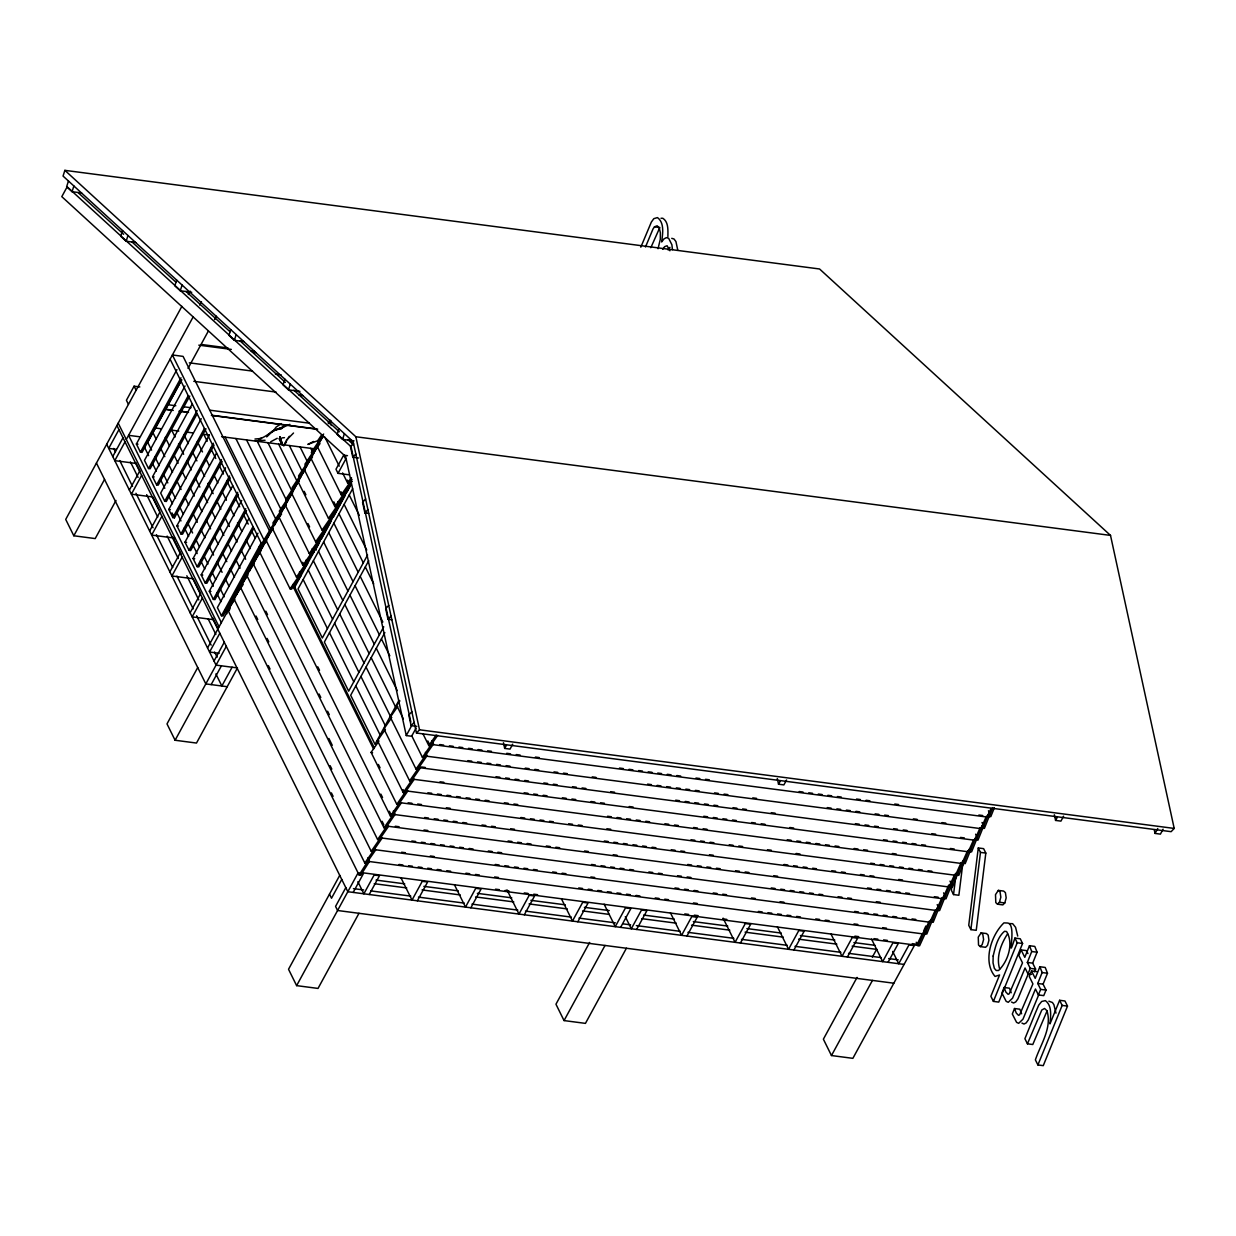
<?xml version="1.0" encoding="UTF-8"?>
<svg xmlns="http://www.w3.org/2000/svg" width="1236" height="1236" viewBox="0 0 1236 1236"><rect width="100%" height="100%" fill="white"/><g stroke="black" fill="none" stroke-linecap="round" stroke-linejoin="round"><path stroke-width="1.5" d="M667.888 236.632C667.919 230.545 668.722 221.986 662.82 218.278L660.997 218.262M951.844 886.475L951.38 890.244L953.528 894.57L958.873 895.266L962.844 863.253M978.279 847.958L968.746 925.3L970.878 929.627L976.239 930.322L985.818 853.087L983.624 848.653L978.279 847.958L980.472 852.392L970.878 929.627M953.528 894.57L955.629 877.622M64.875 170.352L63.051 176.068L353.156 441.685L416.47 733.025L1171.141 831.673L1174.2 828.429L1110.515 535.404L819.561 268.984L64.875 170.352L355.844 436.756L1110.515 535.404M68.459 181.012L66.636 186.729L72.043 191.688L81.607 192.94M72.043 191.688L73.882 185.972M122.565 230.56L120.742 236.277L126.149 241.221L135.713 242.472M126.149 241.221L127.988 235.504M176.671 280.093L174.848 285.81L180.255 290.769L191.719 292.268M180.255 290.769L182.078 285.053M230.777 329.641L228.954 335.358L234.361 340.302L243.909 341.553M234.361 340.302L236.184 334.585M284.883 379.174L283.059 384.89L288.467 389.85L299.931 391.349M288.467 389.85L290.29 384.133M338.988 428.722L337.165 434.423L342.573 439.383L354.037 440.881M342.573 439.383L344.396 433.666M658.046 248.714L660.302 239.243L660.364 232.739L659.236 227.872L657.166 225.802L654.493 226.806L652.979 229.031L645.486 246.999M997.529 904.196L999.445 902.265L1000.836 897.166L1000.063 891.944L998.333 890.383L995.505 894.632L995.799 902.62L997.529 904.196L1002.875 904.891L1004.791 902.96L1006.181 897.877L1005.409 892.639L1003.678 891.079L998.333 890.383M1011.218 992.755L1009.441 988.182L1004.095 987.487L1001.902 993.018L1006.181 1001.361L1008.252 1002.303L1012.578 998.147L1025.046 967.989L1027.981 973.906L1031.55 974.37M1021.616 1013.767L1019.855 1009.209L1014.509 1008.514L1012.315 1014.03L1016.595 1022.373L1018.665 1023.315L1022.975 1019.175L1035.459 989.001L1038.394 994.934L1043.74 995.629L1046.027 990.098L1043.091 984.165L1047.495 973.242L1045.223 967.448L1039.878 966.737L1035.212 978.356L1031.535 970.94L1036.88 971.635M992.678 807.695L984.412 828.367L982.713 828.336M994.362 807.726L990.808 816.625L989.124 816.594M1014.91 938.078C1005.316 967.201 1018.093 923.477 1007.325 922.998L1003.926 922.89C991.102 935.158 982.481 961.762 995.057 976.44L999.569 974.988L990.87 996.293L993.404 1001.392L998.75 1002.102L1022.574 943.47L1020.256 938.773L1014.91 938.078L1017.228 942.774L993.404 1001.392M1034.47 971.836L1035.613 969.07L1032.678 963.153L1037.081 952.214L1034.81 946.421L1029.464 945.725L1024.798 957.328L1021.121 949.912L1026.467 950.608L1027.935 953.574M1027.981 973.906L1030.268 968.375L1027.332 962.442L1031.736 951.519L1029.464 945.725M1038.394 994.934L1040.666 989.387L1037.746 983.47L1042.133 972.547L1039.878 966.737M640.82 247.185L651.341 222.094L653.813 218.664L657.475 217.582C664.752 222.944 662.62 234.16 661.662 241.962L663.995 238.888L666.389 237.636L668.645 238.27L671.89 244.743L672.461 249.626M1028.321 973.783L1017.923 998.858L1015.729 1001.933L1013.597 1002.999L1011.527 1002.056M1038.734 994.795L1028.337 1019.87L1026.143 1022.96L1024.011 1024.026L1021.94 1023.084M650.831 247.694L659.839 227.501L654.493 226.806M1027.44 1043.817L1041.793 1010.013L1044.559 1008.468L1046.954 1010.739C1052.3 1027.873 1040.604 1044.312 1035.382 1059.87L1037.916 1064.953L1043.261 1065.648L1067.502 1006.104L1064.968 1000.99L1059.623 1000.295L1049.982 1023.887C1050.6 1016.363 1052.377 1005.826 1045.378 1000.619L1041.67 1001.484L1038.703 1005.177L1035.335 1013.087L1024.907 1038.703L1027.44 1043.817L1032.786 1044.513L1047.155 1010.708M1037.916 1064.953L1062.157 1005.409L1059.623 1000.295M1021.121 949.912L1018.835 955.459L1022.512 962.875L1009.225 993.806L1008.097 994.316L1005.857 992.044L1004.095 987.487M1031.535 970.94L1029.248 976.471L1032.925 983.887L1019.638 1014.833L1018.495 1015.328L1016.27 1013.072L1014.509 1008.514M923.555 931.202L925.841 926.042M369.147 861.507L923.477 933.968L928.839 921.948M375.543 849.765L929.874 922.226L935.25 910.206M941.647 898.464L936.285 910.484L381.939 838.023M388.351 826.297L942.682 898.742L948.815 885.007M392.832 814.308L949.078 887L954.439 874.98M399.228 802.566L955.474 875.273L960.851 863.238M407.54 791.071L961.886 863.531L967.247 851.511M413.952 779.329L968.282 851.789L973.644 839.769M979.963 828.197L974.586 840.217L420.255 767.757M426.559 756.185L980.905 828.645L986.266 816.625M432.878 744.613L987.209 817.073L991.04 808.483M917.931 945.694L924.42 931.496L926.073 931.604L919.584 945.803L917.931 945.694L916.231 942.249M922.334 933.643L916.726 945.262L361.484 872.616M284.666 443.4L289.363 436.293M139.838 386.945L134.091 386.188L126.412 400.279L128.436 404.373M181.877 306.358L65.709 519.414L73.82 535.775L95.218 538.572L115.999 500.456M188.335 294.523L190.174 291.14M118.95 429.587L108.706 448.374L116.354 449.379M112.754 456.547L122.997 437.776M73.82 535.775L104.535 479.429M125.021 441.855L114.778 460.642L135.805 463.392M126.304 439.506L193.218 316.787M199.629 305.029L201.468 301.661M181.661 379.699L142.032 452.391L140.425 452.175L136.377 444.002L176.933 369.626M140.425 452.175L180.981 377.799M147.702 442.303L181.615 380.101M188.026 368.343L208.189 331.356M214.601 319.583L216.439 316.231M185.029 385.972L144.473 460.364L148.536 468.537L150.128 468.753L189.772 396.061M129.363 490.089L139.606 471.302M141.63 475.396L131.387 494.184L152.414 496.918M148.536 468.537L188.166 395.844M196.941 414.106L158.239 485.099L156.632 484.898L152.584 476.71L192.213 404.033M156.632 484.898L197.188 410.506M201.236 418.695L160.68 493.071L164.728 501.26L166.335 501.461L205.979 428.768M164.728 501.26L204.373 428.568M149.618 530.986L159.861 512.198M161.885 516.293L151.642 535.08L174.585 538.077M214.075 445.13L174.446 517.822L172.839 517.606L168.791 509.433L209.347 435.057M172.839 517.606L213.395 443.23M222.171 461.491L182.542 534.184L180.935 533.967L176.887 525.794L216.516 453.102M180.935 533.967L221.491 459.591M230.282 477.853L190.653 550.545L189.046 550.329L184.983 542.156L225.539 467.764M169.873 571.882L180.116 553.095M182.14 557.189L171.897 575.976L192.924 578.711M189.046 550.329L229.602 475.953M238.378 494.199L198.749 566.891L197.142 566.691L193.094 558.502L232.723 485.81M197.142 566.691L237.698 492.299M246.489 510.561L206.845 583.253L205.238 583.052L201.19 574.864L241.746 500.487M205.238 583.052L245.794 508.66M190.128 612.778L200.371 593.991M202.395 598.085L192.152 616.857L213.179 619.607M253.658 528.606L214.956 599.615L213.349 599.398L209.301 591.225L248.93 518.533M213.349 599.398L252.978 526.706M257.953 533.195L217.397 607.587L221.445 615.76L223.052 615.976L261.769 544.968M221.445 615.76L261.09 543.067M207.555 647.942L247.741 574.246M249.579 570.862L272.615 528.622M274.454 525.238L323.276 435.69M197.714 667.548L166.999 723.894L175.095 740.256L196.493 743.052L237.451 667.919L216.053 665.122L106.682 444.28M219.823 633.249L209.579 652.036L219.127 653.288M214.029 661.028L224.272 642.241M175.095 740.256L226.296 646.335M211.171 684.605L221.414 665.818M347.501 455.667L343.67 455.172L335.991 469.247L338.015 473.342L349.479 474.84M232.105 667.224L221.862 685.995L215.883 673.929M338.015 473.342L345.709 459.251L343.67 455.172M294.353 587.842L351.225 483.554M315.844 549.232L319.521 542.511M321.345 539.143L331.433 520.65M333.272 517.281L345.199 495.404M347.022 492.052L350.7 485.315M352.646 488.745L298.031 588.923L322.333 637.992L367.586 555.01M368.73 560.696L324.357 642.087L348.66 691.156L383.747 626.806M384.859 632.585L350.684 695.25L375.002 744.335L399.012 700.287M416.099 728.035L411.619 736.254L406.273 735.559L411.634 725.702M339.73 875.351L288.529 969.271L296.625 985.633L318.023 988.429L358.981 913.296M341.754 879.445L331.511 898.232L329.487 894.138M345.802 887.618L335.559 906.405L337.598 910.499L893.829 983.207M296.625 985.633L358.069 872.925L363.415 873.62L353.187 892.407M369.224 894.509L379.467 875.721L374.122 875.026L363.878 893.813L357.884 881.716M417.366 900.797L427.61 882.01L422.248 881.314L412.021 900.102L400.897 877.653M512.708 744.18L510.035 749.109L504.674 748.413L506.466 745.138M470.854 907.796L481.082 889.008L475.736 888.313L465.493 907.085L454.385 884.636M524.327 914.779L534.57 895.992L529.224 895.297L518.981 914.084L507.007 889.905M577.815 921.778L588.058 902.991L582.712 902.295L572.469 921.067L561.345 898.618M589.634 942.45L555.953 1004.219L564.049 1020.581L585.447 1023.377L626.405 948.244M564.049 1020.581L605.022 945.447M620.611 927.371L630.854 908.584L625.493 907.888L615.25 926.66L604.141 904.211M636.648 929.457L646.891 910.685L641.546 909.974L631.302 928.761L625.308 916.679M686.922 936.038L697.166 917.251L691.82 916.556L681.577 935.328L670.453 912.879M786.559 779.978L783.871 784.906L778.525 784.211L780.318 780.92M740.41 943.022L750.654 924.234L745.308 923.539L735.065 942.326L723.091 918.147M793.898 950.02L804.142 931.233L798.796 930.538L788.553 949.31L777.429 926.861M847.386 957.004L857.63 938.217L852.268 937.521L842.04 956.309L830.916 933.86M857.058 977.398L823.377 1039.182L831.473 1055.544L852.871 1058.34L914.316 945.633L908.97 944.937L898.726 963.725L892.655 951.442M872.338 957.174L876.602 949.356M831.473 1055.544L872.446 980.411M888.035 962.319L898.278 943.532L892.917 942.836L882.689 961.623L871.565 939.159M1063.609 816.193L1060.921 821.121L1055.575 820.426L1057.367 817.135M1163.091 829.202L1160.403 834.13L1155.057 833.419L1157.746 828.491M233.959 598.873L228.892 607.092L228.336 605.764L236.447 592.616L236.988 593.944M283.801 445.995L286.505 441.731M367.756 857.954L369.471 861.399L360.634 875.304L359.089 874.98L227.903 610.136L234.778 599.336M359.089 874.98L367.926 861.09L369.471 861.399M1007.572 933.813C1001.036 943.995 995.922 956.942 999.692 969.039M305.446 465.586L304.937 464.195L319.212 442.812M313.295 451.681L313.805 453.071L298.54 475.937L299.05 477.328M260.641 547.764L260.132 546.374L273.45 524.28L272.94 522.89L279.846 512.538L279.336 511.148L294.601 488.282L294.091 486.891M273.45 524.28L280.819 513.249M267.038 536.022L275.396 523.508L274.886 522.117M247.849 571.233L247.339 569.858L262.604 546.992L262.078 545.601M242.395 583.686L235.041 594.717L234.531 593.326L249.796 570.46L249.286 569.07M328.096 423.067L330.058 420.101M321.684 434.794L317.745 440.711L318.255 442.102M329.054 423.763L331.032 420.812M323.647 434.021L311.333 452.453L311.843 453.844M279.846 512.538L288.204 500.024L287.694 498.633M341.09 491.851L342.774 495.265L341.275 494.879L316.849 445.563L323.214 436.401M333.859 501.893L336.377 507.007L334.879 506.621L310.452 457.305L320 443.57M312.538 456.826L304.041 469.047L328.482 518.363L329.981 518.734M323.585 530.476L322.071 530.105L297.644 480.773L305.076 470.097M317.173 542.218L315.674 541.847L291.248 492.515L298.679 481.839M310.777 553.96L309.278 553.573L284.852 504.257L292.268 493.581M302.696 562.303L304.38 565.702L302.882 565.315L278.44 515.999L285.871 505.308M281.592 514.006L272.044 527.741L296.47 577.058L297.969 577.444M273.063 528.792L265.647 539.483L290.074 588.799L291.572 589.17L301.12 575.435L299.436 572.036M389.355 811.279L391.92 816.44L390.421 816.054L259.236 551.21L266.667 540.534M385.524 828.182L384.01 827.796L252.839 562.952L260.271 552.276M379.112 839.924L377.613 839.538L246.443 574.694L253.874 564.018M372.716 851.65L371.217 851.28L240.047 586.436L247.463 575.76M243.183 584.443L233.635 598.178L364.821 863.022L366.319 863.392L375.868 849.657L374.369 849.287M347.501 480.124L349.185 483.523L347.671 483.137L351.503 477.652M341.275 494.879L352.059 479.383M334.879 506.621L351.271 483.044M328.482 518.363L345.925 493.272L344.427 492.886M322.071 530.105L339.529 504.999L337.845 501.6M315.674 541.847L333.133 516.741L331.619 516.37M309.278 553.573L326.721 528.483L325.222 528.112M302.882 565.315L320.325 540.225L318.826 539.854M296.47 577.058L313.929 551.967L312.244 548.568M290.074 588.799L307.517 563.709L305.833 560.294M399.877 700.843L396.694 705.432L403.338 718.827M417.521 769.472L416.022 769.101L390.298 717.158L397.729 706.482M411.125 781.214L409.626 780.843L383.902 728.9L391.318 718.224M403.06 789.603L404.713 792.956L403.214 792.585L377.49 740.642L384.921 729.966M398.316 804.698L396.818 804.327L371.094 752.384L378.525 741.693M427.826 740.967L430.329 746.003L428.815 745.617L436.246 734.941M423.917 757.745L422.418 757.359L437.745 735.312M416.022 769.101L433.465 744.01L431.812 740.658M409.626 780.843L427.069 755.737L425.416 752.4M403.214 792.585L420.673 767.479L419.174 767.108M396.818 804.327L414.276 779.221L412.762 778.85M390.421 816.054L407.865 790.963L406.366 790.592M384.01 827.796L401.468 802.705L399.97 802.318M377.613 839.538L395.072 814.447L393.357 811.001M371.217 851.28L388.66 826.189L387.162 825.803M364.821 863.022L382.264 837.915L380.765 837.544M662.774 249.286L664.597 246.675L667.1 245.748L669.912 250.784M668.12 249.996L669.958 247.37M272.77 431.642L276.122 427.115L281.236 423.577M353.527 443.369L350.468 446.613L352.785 457.243L358.517 458M352.785 457.243L355.829 454.014M365.609 499.004L362.565 502.249L364.867 512.878L368.683 513.373M364.867 512.878L367.926 509.634M388.722 605.377L385.678 608.622L387.98 619.251L391.812 619.746M387.98 619.251L391.039 616.022M411.851 711.751L408.792 714.995L411.109 725.625L416.841 726.382M411.109 725.625L414.153 722.396M416.47 733.025L419.529 729.796L1174.2 828.429M981.106 932.856L978.263 937.12L978.526 945.046L980.256 946.606L985.602 947.301L987.518 945.37L988.939 940.287L988.182 935.111L986.452 933.551L981.106 932.856L982.836 934.416L983.593 939.592L982.157 944.675L980.256 946.606M286.335 440.248L293.519 433.017M266.682 436.88L272.646 430.962L281.545 428.382C272.445 428.784 267.285 437.204 258.726 438.919L261.507 438.471L254.956 439.027M267.656 435.675L272.646 430.962L279.599 428.228M281.53 428.707L284.11 426.405M284.759 425.663L278.61 429.124L289.842 424.365M270.73 441.746L277.219 438.301M313.558 441.484L307.857 444.419L319.769 439.97M255.296 440.758L265.06 440.263M281.993 437.915L284.465 437.652M976.316 840.078L978 840.109L988.429 814.091L990.113 814.138L988.429 810.739M970.909 849.348L969.225 849.317L958.796 875.335L957.112 875.289M969.92 851.805L971.604 851.851L982.017 825.833L983.702 825.88L982.017 822.465M964.497 861.09L962.813 861.059L952.4 887.077L950.716 887.031M963.524 863.547L965.208 863.593L975.621 837.575L977.305 837.606L975.621 834.207M958.101 872.832L956.417 872.786L946.003 898.804L944.319 898.773M937.908 910.515L939.607 910.546L950.02 884.528L951.705 884.574L950.005 881.129M932.5 919.785L930.816 919.754L925.115 933.983L926.799 934.03L937.212 908.012L938.897 908.058L937.197 904.613M931.511 922.257L933.195 922.288L943.624 896.27L945.308 896.316L943.593 892.871M1009.287 923.586L1012.67 923.694L1015.575 927.309L1017.722 936.085M1048.885 1001.191L1052.439 1002.504L1053.891 1004.683L1055.977 1013.149M201.267 344.458L228.057 347.965M251.016 350.962L254.848 351.457M198.811 345.153L231.333 349.402M252.391 352.152L256.207 352.662M189.324 362.828L252.468 371.094M275.427 374.091L281.175 374.832M193.789 381.321L276.061 392.075M299.019 395.072L302.851 395.566M168.173 404.744L175.806 405.732M183.438 406.737L191.07 407.725M210.135 410.228L309.309 423.191M164.759 409.116L172.407 410.12M180.054 411.109L187.702 412.113M212.546 415.358L317.683 429.108M165.624 409.44L173.241 410.429M178.973 411.186L188.505 412.422M211.387 415.42L316.292 429.124M155.643 428.042L160.989 428.753M178.818 431.07L171.68 430.143L175.11 437.05M185.956 432.013L193.079 432.94M209.131 435.041L203.77 434.346L207.2 441.237M221.599 436.663L314.315 448.792M139.282 436.725L128.575 435.335L221.352 622.635M136.377 444.002L137.984 444.203M152.584 476.71L154.191 476.926M168.791 509.433L170.383 509.649M176.887 525.794L178.494 525.995M184.983 542.156L186.59 542.357M193.094 558.502L194.701 558.718M201.19 574.864L202.797 575.08M209.301 591.225L210.908 591.441M227.208 686.706L205.825 683.91L96.439 463.067M439.831 744.566L443.647 745.076M449.379 745.818L453.21 746.312M458.942 747.069L462.758 747.564M468.49 748.321L472.322 748.815M478.054 749.572L481.885 750.067M487.617 750.808L491.434 751.318M506.729 753.311L510.545 753.821M516.277 754.563L520.109 755.057M535.404 757.065L539.22 757.56M619.499 768.05L623.33 768.56M629.062 769.302L632.894 769.812M638.626 770.553L642.442 771.048M648.174 771.805L652.005 772.299M657.737 773.056L661.554 773.551M667.285 774.308L671.117 774.802M676.849 775.544L680.681 776.053M695.961 778.047L699.792 778.541M705.524 779.298L709.34 779.792M799.182 791.534L803.014 792.044M808.746 792.786L812.562 793.296M818.309 794.037L822.125 794.532M827.857 795.289L831.689 795.783M837.421 796.54L841.237 797.035M856.533 799.043L860.349 799.537M866.096 800.279L869.912 800.789M894.756 804.033L898.587 804.528M978.866 815.034L982.697 815.528M467.919 760.634L471.75 761.144M477.482 761.886L481.298 762.38M487.046 763.137L490.862 763.632M496.594 764.389L500.425 764.883M506.157 765.64L509.974 766.135M525.269 768.128L529.085 768.637M534.833 769.379L538.649 769.889M553.944 771.882L557.76 772.376M563.492 773.133L567.324 773.628M592.168 776.872L595.999 777.382M647.602 784.118L651.434 784.628M657.166 785.37L660.982 785.88M666.714 786.621L670.545 787.116M676.277 787.873L680.094 788.367M685.841 789.124L689.657 789.619M695.389 790.376L699.221 790.87M714.501 792.863L718.332 793.373M724.064 794.115L727.88 794.609M752.739 797.869L756.556 798.363M827.286 807.602L831.102 808.112M836.849 808.854L840.665 809.364M846.397 810.105L850.229 810.6M855.961 811.357L859.777 811.851M875.073 813.86L878.889 814.354M884.636 815.111L888.452 815.605M913.296 818.85L917.127 819.344M941.971 822.604L945.803 823.099M421.476 766.969L425.292 767.463M496.022 776.702L499.838 777.212M505.586 777.954L509.402 778.448M515.134 779.205L518.965 779.7M524.697 780.457L528.514 780.951M543.809 782.944L547.625 783.454M553.373 784.196L557.189 784.705M572.484 786.699L576.3 787.193M582.032 787.95L585.864 788.444M610.708 791.689L614.539 792.199M675.706 800.186L679.522 800.696M685.254 801.438L689.085 801.948M694.817 802.689L698.634 803.184M704.381 803.941L708.197 804.435M713.929 805.192L717.761 805.687M733.041 807.68L736.872 808.189M742.604 808.931L746.42 809.441M771.279 812.685L775.096 813.18M855.389 823.67L859.205 824.18M864.937 824.922L868.769 825.432M874.501 826.173L878.317 826.668M893.613 828.676L897.429 829.171M903.176 829.928L906.992 830.422M931.836 833.667L935.667 834.176M960.511 837.421L964.343 837.915M440.016 781.785L443.832 782.28M524.126 792.77L527.942 793.28M533.674 794.022L537.505 794.516M543.237 795.273L547.054 795.768M562.349 797.776L566.165 798.271M571.913 799.012L575.729 799.522M591.024 801.515L594.84 802.025M600.572 802.767L604.404 803.261M629.248 806.521L633.079 807.015M703.794 816.254L707.625 816.764M713.357 817.506L717.189 818.016M722.921 818.757L726.737 819.252M732.469 820.009L736.301 820.503M751.581 822.512L755.412 823.006M761.144 823.748L764.976 824.257M789.819 827.502L793.636 827.996M883.477 839.738L887.309 840.248M893.041 840.99L896.857 841.5M902.604 842.241L906.421 842.736M912.153 843.493L915.984 843.987M921.716 844.744L925.532 845.239M950.391 848.483L954.207 848.993M980.472 852.392L985.818 853.087M427.872 792.77L431.704 793.265M437.436 794.022L441.252 794.516M446.999 795.273L450.816 795.768M456.547 796.525L460.379 797.019M466.111 797.761L469.927 798.271M475.659 799.012L479.491 799.522M485.223 800.264L489.054 800.758M504.334 802.767L508.166 803.261M513.898 804.018L517.714 804.512M607.556 816.254L611.387 816.749M617.119 817.506L620.935 818M626.667 818.757L630.499 819.252M636.231 820.009L640.063 820.503M645.795 821.26L649.611 821.755M664.906 823.748L668.722 824.257M674.47 824.999L678.286 825.493M693.581 827.502L697.398 827.996M703.13 828.753L706.961 829.248M787.239 839.738L791.071 840.248M796.803 840.99L800.619 841.484M806.351 842.241L810.183 842.736M815.914 843.493L819.731 843.987M825.478 844.744L829.294 845.239M835.026 845.98L838.858 846.49M854.138 848.483L857.969 848.993M863.701 849.735L867.517 850.229M892.377 853.489L896.193 853.983M408.096 802.767L411.928 803.261M417.66 804.018L421.476 804.512M446.335 807.757L450.151 808.251M520.881 817.506L524.697 818M530.429 818.757L534.261 819.252M539.993 819.993L543.809 820.503M549.541 821.245L553.373 821.755M568.668 823.748L572.484 824.242M578.216 824.999L582.048 825.493M606.891 828.738L610.723 829.248M691.001 839.738L694.817 840.233M700.549 840.99L704.381 841.484M710.113 842.241L713.944 842.736M729.225 844.729L733.056 845.239M738.788 845.98L742.604 846.49M767.463 849.735L771.279 850.229M796.138 853.473L799.955 853.983M870.685 863.222L874.501 863.717M880.233 864.474L884.064 864.968M889.796 865.725L893.613 866.22M899.36 866.977L903.176 867.471M908.908 868.228L912.74 868.723M918.472 869.464L922.288 869.974M928.02 870.716L931.851 871.225M424.628 817.506L428.459 818M434.191 818.742L438.023 819.252M443.755 819.993L447.571 820.503M453.303 821.245L457.135 821.739M462.867 822.496L466.683 822.991M481.978 824.999L485.81 825.493M491.542 826.251L495.358 826.745M510.653 828.738L514.47 829.248M604.311 840.99L608.143 841.484M613.875 842.241L617.691 842.736M623.438 843.477L627.255 843.987M632.986 844.729L636.818 845.239M642.55 845.98L646.366 846.475M652.098 847.232L655.93 847.726M671.225 849.735L675.041 850.229M680.773 850.986L684.605 851.48M709.449 854.725L713.265 855.219M783.995 864.474L787.826 864.968M793.558 865.725L797.375 866.22M803.106 866.961L806.938 867.471M812.67 868.213L816.486 868.723M831.782 870.716L835.613 871.21M841.345 871.967L845.161 872.462M860.457 874.47L864.273 874.964M870.02 875.706L873.837 876.216M898.68 879.46L902.512 879.955M999.445 902.265L1004.791 902.96M395.304 826.235L399.12 826.745M423.963 829.989L427.795 830.484M508.073 840.974L511.905 841.484M517.637 842.226L521.453 842.736M527.185 843.477L531.016 843.987M546.312 845.98L550.128 846.475M555.86 847.232L559.692 847.726M584.535 850.971L588.351 851.48M613.21 854.725L617.027 855.219M687.757 864.474L691.573 864.968M697.32 865.71L701.136 866.22M706.868 866.961L710.7 867.471M716.432 868.213L720.248 868.707M735.544 870.716L739.36 871.21M745.107 871.967L748.923 872.462M773.767 875.706L777.598 876.216M867.44 887.958L871.256 888.452M876.988 889.209L880.82 889.704M886.552 890.445L890.368 890.955M896.115 891.697L899.932 892.207M905.664 892.948L909.495 893.443M934.339 896.703L938.155 897.197M411.835 840.974L415.651 841.484M421.399 842.226L425.215 842.72M430.947 843.477L434.778 843.972M440.51 844.729L444.327 845.223M450.058 845.98L453.89 846.475M459.622 847.232L463.438 847.726M469.186 848.468L473.002 848.977M488.297 850.971L492.113 851.465M497.845 852.222L501.677 852.716M591.519 864.458L595.335 864.968M601.067 865.71L604.898 866.22M610.63 866.961L614.446 867.456M620.194 868.213L624.01 868.707M629.742 869.464L633.574 869.959M648.854 871.952L652.685 872.462M658.417 873.203L662.233 873.713M677.529 875.706L681.36 876.2M687.092 876.957L690.909 877.452M771.202 887.942L775.018 888.452M780.75 889.194L784.582 889.704M790.314 890.445L794.13 890.955M799.862 891.697L803.694 892.191M809.425 892.948L813.242 893.443M818.989 894.2L822.805 894.694M838.101 896.687L841.917 897.197M847.649 897.939L851.48 898.448M876.324 901.693L880.156 902.187M401.607 852.222L405.439 852.716M430.282 855.961L434.099 856.471M495.281 864.458L499.097 864.953M504.829 865.71L508.66 866.204M514.392 866.961L518.208 867.456M523.94 868.213L527.772 868.707M533.504 869.464L537.32 869.959M552.616 871.952L556.447 872.462M562.179 873.203L565.995 873.697M590.854 876.957L594.67 877.452M674.949 887.942L678.78 888.452M684.512 889.194L688.328 889.688M694.076 890.445L697.892 890.94M713.187 892.948L717.004 893.443M722.736 894.2L726.567 894.694M751.411 897.939L755.242 898.433M780.086 901.693L783.918 902.187M854.632 911.426L858.464 911.936M864.196 912.678L868.012 913.188M873.744 913.929L877.575 914.424M883.307 915.181L887.124 915.675M892.871 916.432L896.687 916.927M902.419 917.684L906.251 918.178M911.983 918.92L915.799 919.429M1017.228 942.774L1022.574 943.47M399.027 864.458L402.859 864.953M408.591 865.71L412.407 866.204M418.154 866.961L421.97 867.456M427.702 868.213L431.534 868.707M437.266 869.449L441.082 869.959M446.814 870.7L450.646 871.21M465.941 873.203L469.757 873.697M475.489 874.455L479.321 874.949M494.601 876.957L498.432 877.452M578.711 887.942L582.542 888.437M588.274 889.194L592.09 889.688M597.822 890.445L601.654 890.94M607.386 891.697L611.202 892.191M616.949 892.933L620.766 893.443M626.497 894.184L630.329 894.694M636.061 895.436L639.877 895.945M655.173 897.939L658.989 898.433M664.736 899.19L668.552 899.684M693.396 902.929L697.228 903.439M758.394 911.426L762.21 911.921M767.958 912.678L771.774 913.172M777.506 913.929L781.337 914.424M787.069 915.181L790.885 915.675M796.617 916.432L800.449 916.927M815.745 918.92L819.561 919.429M825.293 920.171L829.124 920.665M853.968 923.925L857.799 924.42M882.643 927.664L886.459 928.174M1031.736 951.519L1037.081 952.214M495.528 889.178L499.359 889.673M505.091 890.43L508.908 890.924M524.203 892.933L528.035 893.427M533.767 894.184L537.583 894.679M684.775 913.914L688.591 914.408M694.323 915.165L698.155 915.66M722.998 918.92L726.83 919.414M854.895 936.146L858.726 936.656M874.007 938.649L877.838 939.144M883.57 939.901L887.386 940.395M912.245 943.64L916.061 944.149M1027.332 962.442L1032.678 963.153M376.053 880.094L404.713 883.848M423.84 886.351L458.247 890.847M477.359 893.35L511.766 897.846M530.877 900.333L565.285 904.829M584.396 907.332L609.255 910.577M643.662 915.073L674.238 919.074M693.35 921.577L727.757 926.073M746.884 928.576L781.291 933.072M800.403 935.559L834.81 940.071M853.922 942.558L874.949 945.308M1030.268 968.375L1035.613 969.07M374.245 883.694L406.752 887.942M422.032 889.935L460.271 894.941M475.566 896.934L513.79 901.925M529.085 903.933L567.309 908.923M582.604 910.917L609.363 914.424M641.855 918.672L676.262 923.168M691.557 925.161L729.796 930.167M745.076 932.16L783.315 937.151M798.61 939.159L836.834 944.149M852.129 946.158L876.973 949.402M1042.133 972.547L1047.495 973.242M353.45 888.622L363.631 889.951M370.661 890.878L410.8 896.115M418.448 897.12L464.319 903.114M471.967 904.119L517.838 910.113M525.485 911.102L571.356 917.112M579.004 918.101L615.327 922.844M622.975 923.848L630.623 924.852M636.355 925.594L680.325 931.341M687.958 932.346L733.844 938.34M741.492 939.345L787.363 945.339M795.011 946.343L840.882 952.338M848.529 953.327L881.021 957.576M888.669 958.58L898.232 959.831M904.072 964.42L347.826 891.712L116.926 425.508M1037.746 983.47L1043.091 984.165M1040.666 989.387L1046.027 990.098M1062.157 1005.409L1067.502 1006.104M227.903 610.136L229.448 610.46M331.155 422.465L329.657 422.079L331.356 425.524M316.849 445.563L318.347 445.933M310.452 457.305L311.951 457.675M350.823 481.144L352.322 481.53M297.644 480.773L299.143 481.159M291.248 492.515L292.747 492.901M338.031 504.628L339.529 504.999M284.852 504.257L286.35 504.628M278.44 515.999L279.939 516.37M312.43 551.58L313.929 551.967M259.236 551.21L260.75 551.596M306.018 563.322L307.517 563.709M252.839 562.952L254.338 563.338M299.622 575.064L301.12 575.435M246.443 574.694L247.942 575.08M240.047 586.436L241.545 586.806M390.298 717.158L391.797 717.544M383.902 728.9L385.4 729.286M431.967 743.624L433.465 744.01M377.49 740.642L378.988 741.013M425.57 755.366L427.069 755.737M371.094 752.384L372.592 752.755M393.573 814.06L395.072 814.447M671.735 238.332L673.991 238.981L675.938 241.576L677.807 250.321M78.192 192.692L123.615 234.284M132.128 242.071L176.115 282.364M186.049 291.449L230.05 331.727M239.985 340.827L285.392 382.418M293.905 390.205L339.328 431.781M347.841 439.583L353.511 444.79M280.248 441.051L282.797 444.713M986.513 816.023L987.209 817.073M980.21 827.595L980.905 828.645M967.587 850.739L968.282 851.789M961.191 862.481L961.886 863.531M954.779 874.223L955.474 875.273M948.383 885.949L949.078 887M941.986 897.691L942.682 898.742M929.178 921.175L929.874 922.226M922.782 932.917L923.477 933.968M282.75 444.45L279.151 438.548L282.225 444.157M350.53 439.583L353.094 444.744M324.929 437.22L339.251 466.142M342.619 472.94L347.671 483.137M349.232 495.003L359.29 515.319M344.118 504.396L366.737 550.082M310.746 448.313L312.461 451.773M338.988 513.79L363.291 562.859M365.331 566.953L373.705 583.871M300.054 446.922L307.749 462.449M333.874 523.183L358.177 572.253M360.201 576.347L382.836 622.032M289.348 445.532L302.171 471.41M328.745 532.577L353.063 581.646M355.087 585.74L379.39 634.81M381.414 638.904L389.803 655.822M304.195 491.356L305.895 494.755M423.006 733.89L428.815 745.617M278.656 444.126L297.459 482.102M323.631 541.971L347.934 591.04M349.958 595.134L374.261 644.203M376.3 648.297L397.25 690.6M267.965 442.735L291.897 491.047M307.903 523.508L309.603 526.907M411.634 735.575L422.418 757.359M318.517 551.364L342.82 600.433M344.844 604.528L369.147 653.597M371.171 657.691L395.474 706.76M314.639 546.791L316.246 550.051M257.258 441.329L286.335 500.008M313.388 560.742L337.691 609.827M339.715 613.906L364.033 662.99M366.057 667.085L390.36 716.154M246.567 439.939L281.607 510.7M308.274 570.136L332.577 619.221M334.601 623.299L358.904 672.384M360.927 676.463L385.246 725.547M235.875 438.533L276.045 519.645M303.144 579.529L327.447 628.614M329.487 632.693L353.79 681.778M355.813 685.856L380.116 734.941M225.168 437.142L271.333 530.337M269.896 531.665L183.082 356.385L172.391 354.979L265.153 542.295M293.287 584.288L374.214 747.672M292.638 585.632L373.566 749.016M378.401 764.481L380.07 767.834M170.104 359.166L262.882 546.466M210.614 448.143L215.744 458.494M219.158 465.4L223.438 474.037M226.852 480.943L231.132 489.564M235.412 498.201L239.676 506.822M243.956 515.458L248.235 524.095M251.65 530.986L255.064 537.892M259.344 546.528L261.059 549.974M317.806 666.822L319.521 670.252M380.842 794.084L382.542 797.514M197.358 441.576L202.488 451.928M205.902 458.834L209.317 465.74M214.446 476.092L217.876 482.998M222.14 491.619L226.42 500.256M230.699 508.877L234.114 515.783M237.528 522.689L241.808 531.325M246.088 539.947L250.352 548.583M319.073 694.029L320.788 697.475M327.602 711.225L329.301 714.671M382.109 821.291L383.809 824.736M184.087 434.995L188.366 443.631M192.646 452.252L196.91 460.889M201.19 469.51L204.604 476.416M208.034 483.322L213.164 493.674M216.578 500.58L220.858 509.217M225.122 517.838L229.402 526.474M232.816 533.365L237.096 542.001M241.375 550.638L245.64 559.259M265.833 611.187L267.532 614.632M328.869 738.448L332.268 745.323M178.525 443.956L183.654 454.307M187.069 461.213L191.348 469.834M195.628 478.471L199.892 487.108M203.322 493.998L207.586 502.635M211.866 511.256L215.28 518.162M219.56 526.799L223.824 535.42M228.104 544.056L231.518 550.962M235.798 559.584L240.078 568.22M256.022 616.053L257.721 619.483M267.1 638.409L268.799 641.839M330.12 765.671L331.835 769.101M165.269 437.374L169.533 446.011M173.812 454.632L178.092 463.268M182.356 471.889L185.786 478.795M190.05 487.432L194.33 496.053M198.61 504.69L202.024 511.596M206.288 520.217L210.568 528.853M214.848 537.475L218.262 544.381M222.542 553.017L226.806 561.638M230.236 568.545L234.5 577.181M134.091 386.188L136.13 390.282M152.862 432.523L156.277 439.429M160.556 448.065L164.821 456.687M169.1 465.323L172.515 472.229M176.794 480.85L181.074 489.487M184.488 496.378L188.753 505.014M193.032 513.651L197.312 522.272M200.726 529.178L205.006 537.815M209.27 546.436L213.55 555.072M216.964 561.978L222.094 572.33M225.524 579.236L228.938 586.127M268.366 665.617L270.066 669.062M331.387 792.879L333.102 796.324M147.285 441.484L151.564 450.12M154.979 457.011L159.259 465.648M163.538 474.269L167.802 482.905M171.217 489.811L175.497 498.432M179.776 507.069L183.191 513.975M187.47 522.596L192.6 532.963M196.014 539.854L199.429 546.76M203.708 555.397L207.988 564.018M212.252 572.654L215.682 579.56M219.946 588.181L224.226 596.818M228.506 605.455L230.205 608.9M144.38 447.046L148.644 455.636M152.893 464.226L156.308 471.101M160.556 479.692L164.805 488.282M169.069 496.872L172.468 503.747M176.733 512.337L180.981 520.928M184.38 527.803L188.644 536.393M192.893 544.983L197.157 553.573M200.556 560.449L204.821 569.039M209.069 577.629L213.318 586.235M216.733 593.095L220.981 601.7M225.246 610.29L226.945 613.72M172.005 512.909L174.446 517.822M118.208 423.16L219.066 626.806M135.759 462.604L140.039 471.24M152.862 497.119L159.691 510.916M172.515 536.795L181.059 554.052M193.867 579.931L200.711 593.728M212.669 617.892L217.799 628.243M130.413 461.909L138.108 477.436M146.651 494.694L157.76 517.111M167.154 536.1L178.262 558.533M186.821 575.775L198.78 599.939M208.173 618.912L215.867 634.439M113.743 448.436L115.442 451.882M119.722 460.518L132.53 486.397M135.96 493.288L153.048 527.803M156.462 534.694L172.7 567.478M176.98 576.1L193.202 608.885M196.632 615.791L211.155 645.115M214.57 652.021L217.134 657.197M319.691 439.939L320.201 441.329M306.883 463.423L307.409 464.813L292.129 487.679L292.654 489.054M300.487 475.165L300.997 476.54L285.732 499.421L286.242 500.796M281.283 510.375L281.793 511.766M268.49 533.859L269 535.25L253.735 558.116L254.245 559.506M255.682 557.343L256.192 558.718L240.927 581.584L241.437 582.975M242.889 580.812L243.399 582.202M282.333 443.77L279.738 436.663L282.364 445.145L280.294 437.359M1154.239 829.65L1155.057 833.419M1054.354 814.771L1055.575 820.426M777.289 778.556L778.525 784.211M503.454 742.759L504.674 748.413M355.844 436.756L419.529 729.796M410.815 721.932L351.009 446.675L67.177 186.806L61.8 196.648L345.632 456.532L406.273 735.559M280.201 437.529L281.484 444.45M993.157 956.031L993.033 962.875L994.347 968.329L996.201 970.492L998.533 970.507C1008.035 961.453 1013.953 943.439 1006.583 931.527L1004.528 931.295C997.406 937.259 995.274 947.348 993.157 956.031"/></g></svg>
